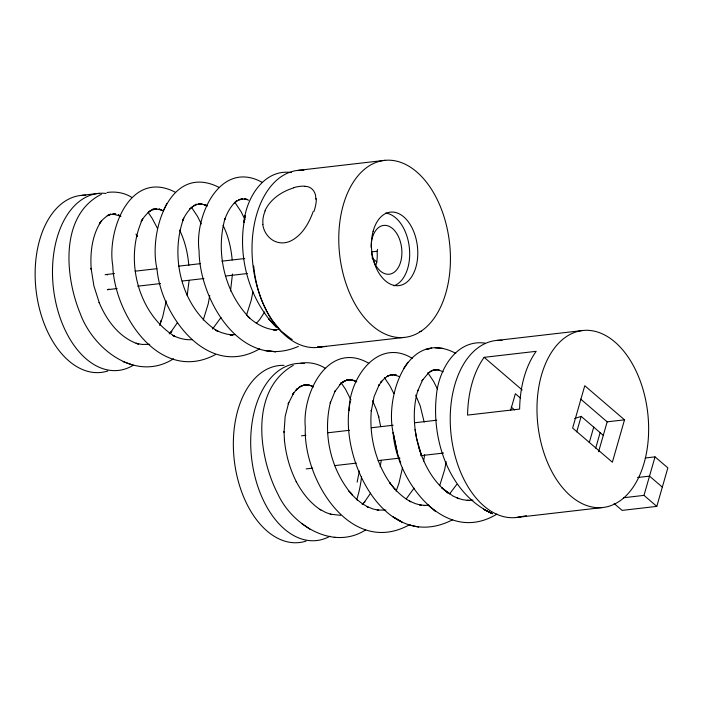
<?xml version="1.0" encoding="UTF-8"?>
<svg xmlns="http://www.w3.org/2000/svg" width="703" height="703" viewBox="0 0 703 703"><rect width="100%" height="100%" fill="white"/><g stroke="black" fill="none" stroke-linecap="round" stroke-linejoin="round"><path stroke-width="1.05" d="M315.656 199.195C316.517 192.763 311.824 186.119 304.97 186.392M232.482 274.003L230.505 291.007M350.331 401.518C337.748 456.888 384.699 554.895 452.714 519.71M189.072 280.69L187.191 295.629M424.656 454.674L423.628 461.054M349.119 410.666C348.864 379.093 377.362 336.904 412.257 358.345M359.391 471.001L357.15 482.144M380.2 466.783L381.254 460.36M166.233 300.972L162.692 316.877L159.774 325.146M402.573 467.425L398.935 483.286L396.105 491.169M209.749 295.453L208.273 303.643L203.246 320.032M446.141 461.625L444.639 469.753L439.683 485.676M252.887 291.675L251.34 299.865L246.489 315.278M376.017 264.803A24.57 15.238 83.4 0 0 377.054 251.27L377.608 249.354M510.633 410.262L515.369 393.733L520.343 397.995M576.732 431.844L581.17 416.369L603.385 435.438M589.281 442.609L593.719 427.143M595.696 448.119L600.134 432.644M598.569 451.801L607.164 421.835L580.669 399.093M624.519 419.832L612.366 462.196L572.629 428.083L584.773 385.719L624.519 419.832L607.164 421.835M655.029 456.871L667.85 467.873L656.804 506.388L643.983 495.378L655.029 456.871L645.275 457.996M313.151 211.656C308.925 223.326 302.123 235.382 290.567 241.05A30.282 23.111 -76.1 0 1 279.399 242.667C270.523 241.296 263.792 233.15 262.799 224.433M218.668 187.191C169.546 162.683 148.491 232.79 156.962 268.766C160.978 315.533 207.561 379.251 259.574 348.855M264.917 210.83C270.242 199.213 281.718 191.515 293.661 187.894M163.298 210.847L166.725 203.694M264.732 311.912L259.583 319.724L256.305 323.389M370.613 493.146L364.136 502.522L364.866 501.757L362.186 504.49M177.587 322.422L170.451 332.695L171.875 331.236L169.186 333.899M414.058 488.154L406.246 498.902M221.032 317.44L212.508 329.039M456.748 484.455L449.463 494.068M455.737 353.319C407.406 327.651 384.901 396.571 393.118 432.538C396.167 480.149 444.305 546.345 496.968 514.06M403.812 368.231L407.916 362.273M196.278 204.081C189.924 207.816 185.574 214.055 182.56 220.645L183.755 218.185C169.335 257.263 181.84 308.529 217.956 331.473L215.338 329.874L221.137 332.519L227.025 334.197L232.939 334.865L229.934 334.944L234.793 334.672M189.582 208.765L193.483 206.041L197.631 204.283L201.954 203.527L198.413 204.116L202.824 204.353L207.244 205.584L203.545 204.441L207.113 206.225M365.692 529.895C333.037 550.844 292.22 525.369 277.817 493.945L277.606 493.55C258.282 455.737 249.706 390.209 293.265 365.367M173.544 358.767C136.039 382.731 93.095 349.224 80.107 313.222L79.922 312.791C64.966 276.068 59.685 215.399 101.408 194.248M409.875 524.526C350.525 557.883 302.923 478.752 305.322 427.354C301.859 393.618 328.169 339.857 368.759 363.258M215.601 354.479C159.871 384.453 114.334 314.672 112.779 265.716C106.707 230.769 130.02 168.746 175.179 192.165M298.388 346.403C241.111 371.448 199.292 299.522 199.081 250.848C194.256 216.498 219.96 158.913 262.36 182.429M574.702 418.54L581.17 416.369M471.309 500.492L473.014 500.132M425.974 349.365L431.651 348.196L427.776 348.987M518.788 517.18L526.38 515.624M149.748 344.347L141.953 344.435L136.074 343.257L138.667 344.154C119.457 338.002 106.628 320.383 99.132 302.483L99.325 302.923L93.886 285.884L91.091 268.265L91.223 269.486C90.054 252.816 91.908 234.925 101.531 220.777L99.343 223.677L102.779 219.556L106.557 216.339L110.635 214.081L107.243 215.636L111.461 214.336L115.81 214.028L112.998 213.976M325.674 346.491L326.262 346.421L325.261 346.544M81.829 195.346L99.176 193.343M298.274 170.346L385.024 160.328M106.891 274.451L114.484 273.572M135.108 271.191L156.813 268.687M178.518 266.182L200.223 263.678M221.928 261.164L244.723 258.537M371.65 251.894L377.054 251.27M117.137 288.555L107.366 289.689A7.601 4.71 83.4 0 0 108.956 289.074M137.753 286.183L160.548 283.546M182.253 281.042L203.958 278.537M225.663 276.033L247.368 273.529M419.48 331.544L421.589 331.306M404.172 337.431A89.07 55.256 83.4 0 1 342.168 209.204A89.07 55.256 83.4 0 1 437.442 200.012A89.07 55.256 83.4 0 1 404.172 337.431L321.543 346.834M496.476 340.472L583.226 330.454M484.147 357.335L536.196 351.324A89.07 55.256 83.4 0 0 519.631 409.084L467.583 415.095A89.07 55.256 83.4 0 1 484.147 357.335L522.18 389.972M301.508 435.825L305.867 435.324M327.686 432.802L349.496 430.28M371.307 427.767L393.118 425.245M414.928 422.731L436.739 420.209M306.192 468.901L312.73 468.145M334.549 465.632L356.359 463.11M378.17 460.597L399.981 458.075M420.702 455.685L443.602 453.04M637.577 477.504L649.51 476.124L662.331 487.126M623.385 497.759L643.983 495.378M515.624 517.575L602.374 507.557A89.07 55.256 83.4 0 0 635.653 370.138A89.07 55.256 83.4 0 0 540.379 379.321A89.07 55.256 83.4 0 0 602.374 507.557M656.804 506.388L622.111 510.387L614.097 503.515M324.927 346.588L318.652 346.843M385.938 510.106L377.159 510.044L378.627 510.281L372.713 508.884L366.869 506.503L368.064 507.091L362.309 503.708L356.781 499.42M192.306 339.628C185.557 340.252 178.826 338.31 172.771 335.419L175.091 336.588C137.313 313.38 124.141 258.326 142.63 218.949L141.127 221.533L144.291 216.77L147.858 212.868L151.769 209.898L148.465 211.902L152.542 209.916L156.822 208.914L152.779 209.178L157.182 209.125L161.62 210.083L159.071 208.993M300.638 363.161C309.206 361.764 318.248 363.679 325.507 368.425M107.005 192.517C115.485 191.251 124.299 192.701 131.619 197.262M428.953 505.185L424.102 505.527L425.552 505.457L419.665 504.859L421.167 505.202L415.245 503.603L409.418 501.019L410.737 501.775C402.204 497.118 395.174 490.176 389.48 482.363L395.042 489.385L394.286 488.436M472.038 500.167L467.179 500.378L468.927 500.501L463.013 499.763L457.135 498.032L458.672 498.638L452.82 495.931L441.73 487.733L448.25 493.181C433.18 481.766 423.795 464.402 418.566 446.528C413.557 428.25 412.441 408.505 417.916 390.2L417.582 391.237L422.819 379.515L421.985 380.701L428.935 372.485L427.626 373.592L431.572 370.92L429.937 371.702L434.103 370.05L432.301 370.428L436.625 369.778L434.823 369.734L439.243 370.103L437.6 369.681L443.233 371.746M352.678 379.857L346.289 380.051L348.31 379.963L344.057 381.061L346.008 380.49L341.939 382.564L343.644 381.571L339.795 384.603L341.113 383.311L334.4 392.177L335.19 390.842L330.252 403.065L330.542 401.931C322.528 433.9 330.691 469.929 352.238 494.956M278.836 329.549L273.001 329.716L276.455 330.041C265.558 329.408 255.602 323.802 247.808 316.403L249.706 318.072C224.635 292.545 215.39 252.72 225.022 218.466L224.398 220.487C226.928 213.088 230.716 205.909 236.744 200.768L234.213 203.009L238.168 200.425L242.359 198.826L238.783 199.652L243.124 199.09L247.535 199.52L244.169 198.729L248.66 200.197M321.139 346.834L318.687 346.816M334.162 537.408L335.507 537.417M340.639 515.334L330.234 514.157L331.535 514.561L325.638 512.425L319.874 509.315M435.254 347.844L442.714 348.398M318.099 346.799L317.457 346.764M484.973 343.108C456.124 338.987 438.531 370.384 436.422 395.218C431.317 440.06 448.971 493.822 492.434 513.682L483.55 509.297L492.434 513.682M291.402 172.551C263.748 168.544 246.032 198.536 243.906 222.561L245.25 215.54C237.482 251.683 246.621 291.534 269.961 320.278M264.636 350.542L275.822 351.772L268.019 350.911M112.946 214.09L120.934 216.252L118.359 214.881M350.674 379.919L348.767 379.55L355.103 380.789L353.222 380.402L356.773 381.887M418.663 527.092L409.427 524.992M123.174 361.711L133.35 365.252M159.194 209.055L163.096 210.751M399.594 376.685L394.365 374.875L396.316 375.024L391.914 374.866L393.759 374.576L389.462 375.42L391.07 374.778L386.922 376.615L388.302 375.674L384.374 378.513L380.771 382.283L381.852 381.105L378.601 385.824L379.286 384.488L374.128 396.518L371.246 411.079L371.351 410.271C369.04 435.737 375.472 462.143 390.121 483.189M292.263 339.602L291.446 339.136M313.459 386.984L310.796 385.455L312.519 386.413L308.055 384.866L309.97 385.376L305.55 384.813L307.483 384.866L303.142 385.279L304.944 384.919L300.735 386.307L302.404 385.569L298.38 387.915L299.891 386.782L296.104 390.086L297.299 388.618L292.685 394.304L293.801 392.88L288.168 403.891L288.766 402.424L285.172 416.413L284.056 432.301L284.021 431.466L284.478 440.667L284.443 440.043C285.813 454.586 289.794 468.883 296.42 481.924L296.209 481.537C302.132 492.733 310.172 503.067 320.876 510.044M118.403 214.951L120.187 216.014M291.042 338.89L281.147 331.095L272.694 320.999M301.851 523.594L309.961 529.254M427.248 504.517L435.219 511.072L434.111 510.158M372.036 257.913L377.001 262.184M511.274 407.107L514.578 409.946M351.553 494.279L357.555 500.185M276.349 327.413L268.423 318.529L274.592 325.463M427.907 372.871L433.602 381.395L437.565 389.339M234.934 202.438L241.129 211.752L245.022 219.696M191.708 207.631L197.385 216.164L201.322 223.985M384.418 377.634L389.875 385.789L393.891 393.61M340.893 382.423L345.498 389.225L350.99 400.007M148.122 212.297L152.164 218.361L157.56 228.537M136.575 235.145L137.419 236.674L135.987 234.073M372.564 400.719L376.413 409.577L378.776 417.169L378.513 416.211L380.683 426.563M266.419 310.612L267.518 312.659A82.453 51.152 83.4 0 0 272.571 320.823M179.564 230.057C184.986 241.094 187.842 253.3 188.808 265.523M415.666 395.13L420.253 405.974L424.173 422.116M223.079 225.417C228.405 236.173 231.12 248.071 232.201 259.987M400.543 462.688L400.701 463.128L397.309 452.846L393.153 432.653L397.309 452.846M418.566 446.528L421.405 455.192L416.51 438.092M415.078 429.463L416.528 438.171M348.6 491.002A11.134 3.585 27.4 0 1 352.405 494.912M105.142 274.706A7.601 4.71 83.4 0 1 107.497 274.917M329.918 536.266A89.07 55.256 83.4 0 1 252.236 462.978A89.07 55.256 83.4 0 1 304.32 363.583M361.57 476.669A89.07 55.256 83.4 0 1 356.693 499.684M306.069 541.09A89.07 55.256 83.4 0 1 234.459 461.827A89.07 55.256 83.4 0 1 283.986 365.367M132.612 365.63A89.07 55.256 83.4 0 1 54.149 293.634A89.07 55.256 83.4 0 1 106.109 193.457M161.049 320.34A89.07 55.256 83.4 0 1 159.862 325.023M107.858 370.964A89.07 55.256 83.4 0 1 36.248 291.701A89.07 55.256 83.4 0 1 85.775 195.241M323.02 346.43A89.07 55.256 83.4 0 1 252.843 264.249A89.07 55.256 83.4 0 1 303.916 170.267M266.472 310.55A81.284 50.423 83.4 0 1 253.695 265.936M385.587 213.079A36.987 22.944 83.4 0 1 409.295 247.219A36.987 22.944 83.4 0 1 393.935 285.813M262.975 224.389A30.774 25.141 -32.5 0 1 265.207 210.9M293.757 187.631A30.44 14.122 -30.9 0 1 305.12 186.225M316.324 198.571A30.783 13.278 -60.4 0 1 313.969 211.418M371.105 247.403A24.57 15.238 83.4 0 1 392.959 228.897A24.57 15.238 83.4 0 1 396.325 270.286A24.57 15.238 83.4 0 1 371.562 253.071M521.231 516.556A89.07 55.256 83.4 0 1 451.054 434.375A89.07 55.256 83.4 0 1 502.118 340.384M316.991 346.737L316.991 346.737M401.817 521.942L393.188 516.96L401.817 521.942M373.117 231.269A36.987 22.944 83.4 0 0 397.775 285.708A36.987 22.944 83.4 0 0 412.898 229.661A36.987 22.944 83.4 0 0 373.117 231.269"/></g></svg>
